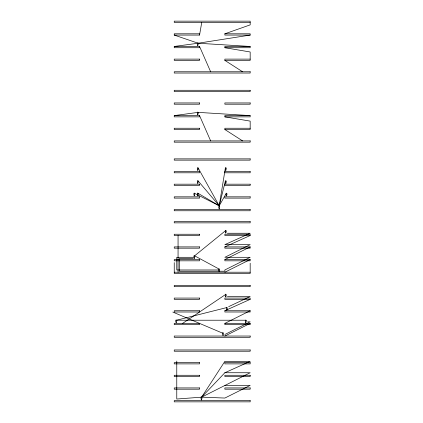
<?xml version="1.0" encoding="UTF-8"?>
<svg xmlns="http://www.w3.org/2000/svg" width="423" height="423" viewBox="0 0 423 423"><rect width="100%" height="100%" fill="white"/><g stroke="black" fill="none" stroke-linecap="round" stroke-linejoin="round"><path stroke-width="0.63" d="M194.686 193.369C193.776 192.306 193.85 194.162 193.882 194.717A12.341 12.341 0 0 1 193.988 195.167L194.337 195.897L194.834 194.014A2.665 2.665 0 0 0 194.659 193.882L194.686 193.369L219.225 205.784L226.083 193.686C226.109 192.618 227.188 193.411 226.887 194.046A2.665 2.665 0 0 1 227.045 194.162L226.564 196.061L226.215 195.331A12.341 12.341 0 0 0 226.109 194.881L226.083 193.686M198.138 167.968C197.25 166.905 197.277 168.714 197.335 169.316A12.341 12.341 0 0 1 197.441 169.76L197.79 170.495L198.302 168.629A2.665 2.665 0 0 0 198.112 168.476L198.138 167.968L219.225 205.784L225.343 181.192C225.348 180.124 226.479 180.912 226.146 181.552A2.665 2.665 0 0 1 226.305 181.668L225.824 183.566L225.475 182.836A12.341 12.341 0 0 0 225.369 182.387L225.343 181.192M198.138 180.959C197.277 179.833 197.261 181.716 197.335 182.308A12.341 12.341 0 0 1 197.441 182.752L197.79 183.482L198.265 181.589A2.665 2.665 0 0 0 198.112 181.467L198.138 180.959L219.225 205.784L225.343 168.116C225.337 167.064 226.495 167.825 226.146 168.476A2.665 2.665 0 0 1 226.305 168.597L225.824 170.495L225.475 169.76A12.341 12.341 0 0 0 225.369 169.316L225.343 168.116M198.138 193.369C197.24 192.243 197.287 194.136 197.335 194.717A12.341 12.341 0 0 1 197.441 195.167L197.79 195.897L198.287 194.014A2.665 2.665 0 0 0 198.112 193.882L198.138 193.369L219.225 205.784M218.67 269.974C218.691 269.076 219.537 268.177 219.542 269.652A2.665 2.665 0 0 1 219.727 269.789L219.246 271.688L218.897 270.958A12.341 12.341 0 0 0 218.791 270.509L218.67 269.974L176.772 269.974L176.772 257.3L193.226 257.3M199.55 35.072L199.55 33.803L174.239 33.803L174.239 35.072L199.55 35.072L201.745 22.414M224.862 372.742L250.173 372.742L201.634 397.155L201.824 398.022A2.665 2.665 0 0 1 202.009 398.165L201.528 400.058L201.184 399.328A12.341 12.341 0 0 0 201.073 398.884L201.057 397.319L201.634 397.155L224.862 361.353L250.173 361.353L224.862 372.742L201.634 397.155L176.772 399.032L176.772 361.068M225.343 230.836L225.369 232.037A12.341 12.341 0 0 1 225.475 232.481L225.824 233.21L226.321 231.328A2.665 2.665 0 0 0 226.146 231.196C226.474 230.556 225.353 229.774 225.343 230.836L194.601 255.825L193.903 255.825L193.882 257.438A12.341 12.341 0 0 1 193.988 257.887L194.337 258.617L194.834 256.735A2.665 2.665 0 0 0 194.659 256.602L194.596 255.82L218.813 268.901M197.351 112.93L197.335 113.718A12.341 12.341 0 0 1 197.441 114.162L197.79 114.897L198.302 113.026A2.665 2.665 0 0 0 198.112 112.878C198.371 111.804 196.986 111.884 197.377 112.909M182.604 323.389L225.343 294.667C225.369 293.599 226.448 294.397 226.146 295.027A2.665 2.665 0 0 1 226.305 295.148L225.824 297.041L225.475 296.312A12.341 12.341 0 0 0 225.369 295.867L225.343 294.667M224.862 259.558L250.173 259.558L250.173 260.822L224.862 260.822L224.862 259.558L250.173 246.905L250.173 248.169L224.862 248.169L224.862 246.905L250.173 235.516L250.173 234.247L224.862 234.247L224.862 235.516L250.173 235.516M224.872 272.211L250.173 259.558M224.862 323.389L250.173 323.389L250.173 324.653L224.862 324.653L224.862 323.389L250.173 310.736L250.173 312L224.862 312L224.862 310.736L250.173 299.347L250.173 298.078L224.862 298.078L224.862 299.347L250.173 299.347M224.862 334.493L250.173 321.84L247.64 321.84M224.872 336.042L250.173 323.389M228.658 306.654L250.173 296.528L227.394 296.528M224.862 33.803L250.173 33.803L250.173 35.072L224.862 35.072L224.862 33.803L250.173 24.878L250.173 21.15L174.239 21.15L174.239 22.414L250.173 22.414M226.316 307.68L226.384 309.033A12.341 12.341 0 0 1 226.49 309.477L226.839 310.207L227.32 308.314A2.665 2.665 0 0 0 227.162 308.193L227.135 307.463L226.659 307.299L226.316 307.68L176.56 320.222L176.518 320.83A2.665 2.665 0 0 1 176.698 320.967L176.222 322.865L175.873 322.136A12.341 12.341 0 0 0 175.762 321.686L175.704 320.227L176.185 319.936L176.56 320.227L245.107 320.222M250.173 35.072L198.138 43.231L174.239 46.461L174.239 47.725L199.55 47.725L199.55 46.461L174.239 46.461M174.239 115.595L199.55 115.595L199.55 116.859L174.239 116.859L174.239 115.595L198.138 112.37L250.173 115.595L250.173 116.859L224.862 116.859L224.862 115.595L250.173 115.595M224.862 47.725L250.173 47.725L250.173 46.461L224.862 46.461L224.862 47.725L250.173 51.981L250.173 60.378L224.862 60.378L224.862 59.114L250.173 59.114M250.173 128.248L224.862 128.248L224.862 129.517L242.612 140.907M224.862 129.517L250.173 129.517L250.173 121.115L224.862 116.859M227.394 233.253L250.173 233.253L224.862 244.642L250.173 244.642L224.862 257.3L250.173 257.3L224.862 269.953L224.862 271.217L179.304 271.217L179.304 258.564L193.226 258.564M224.862 246.905L250.173 246.905M174.239 272.211L250.173 272.211M224.862 310.736L250.173 310.736M224.862 385.401L250.173 385.401L224.872 398.054L201.634 397.155M250.173 46.461L198.138 43.231L174.239 35.072M172.827 312.058L222.561 333.144L222.588 334.339A12.341 12.341 0 0 1 222.694 334.789L223.043 335.518L223.556 333.652A2.665 2.665 0 0 0 223.365 333.504C223.651 332.875 222.604 332.066 222.561 333.144M224.862 60.378L242.612 71.773M199.55 46.461L210.649 71.773M199.55 115.595L210.649 140.907M250.173 263.206L250.173 273.48L174.239 273.48L174.239 262.614M178.062 235.516L178.062 272.211M198.138 43.178L198.086 43.722A2.665 2.665 0 0 1 198.271 43.86L197.79 45.758L197.441 45.028A12.341 12.341 0 0 0 197.335 44.579C197.319 43.913 197.16 42.237 198.138 43.178M219.595 206.387L219.542 206.932A2.665 2.665 0 0 1 219.727 207.074L219.246 208.967L218.897 208.238A12.341 12.341 0 0 0 218.791 207.793C218.739 207.17 218.67 205.398 219.595 206.387M246.17 320.285L246.117 320.83A2.665 2.665 0 0 1 246.302 320.967L245.821 322.865L245.477 322.136A12.341 12.341 0 0 0 245.366 321.686C245.351 321.036 245.208 319.344 246.17 320.285M199.55 59.114L174.239 59.114L174.239 60.378L199.55 60.378L199.55 59.114M250.173 71.773L174.239 71.773L174.239 73.036L250.173 73.036L250.173 71.773M250.173 90.284L174.239 90.284L174.239 91.553L250.173 91.553L250.173 90.284M199.55 102.942L174.239 102.942L174.239 104.206L199.55 104.206L199.55 102.942M250.173 102.942L224.862 102.942L224.862 104.206L250.173 104.206L250.173 102.942M199.55 128.248L174.239 128.248L174.239 129.517L199.55 129.517L199.55 128.248M250.173 140.907L174.239 140.907L174.239 142.17L250.173 142.17L250.173 140.907M250.173 158.874L174.239 158.874L174.239 160.137L250.173 160.137L250.173 158.874M199.55 171.526L174.239 171.526L174.239 172.796L199.55 172.796L199.55 171.526M250.173 171.526L224.862 171.526L224.862 172.796L250.173 172.796L250.173 171.526M199.55 184.185L174.239 184.185L174.239 185.448L199.55 185.448L199.55 184.185M250.173 184.185L224.862 184.185L224.862 185.448L250.173 185.448L250.173 184.185M199.55 196.838L174.239 196.838L174.239 198.107L199.55 198.107L199.55 196.838M250.173 196.838L224.862 196.838L224.862 198.107L250.173 198.107L250.173 196.838M250.173 209.496L174.239 209.496L174.239 210.76L250.173 210.76L250.173 209.496M250.173 221.594L174.239 221.594L174.239 222.858L250.173 222.858L250.173 221.594M199.55 234.247L174.239 234.247L174.239 235.516L199.55 235.516L199.55 234.247M199.55 246.905L174.239 246.905L174.239 248.169L199.55 248.169L199.55 246.905M199.55 259.558L174.239 259.558L174.239 260.822L199.55 260.822L199.55 259.558M250.173 285.425L174.239 285.425L174.239 286.688L250.173 286.688L250.173 285.425M199.55 298.078L174.239 298.078L174.239 299.347L199.55 299.347L199.55 298.078M199.55 310.736L174.239 310.736L174.239 312L199.55 312L199.55 310.736M199.55 323.389L174.239 323.389L174.239 324.653L199.55 324.653L199.55 323.389M250.173 336.042L174.239 336.042L174.239 337.311L250.173 337.311L250.173 336.042M250.173 349.964L174.239 349.964L174.239 351.227L250.173 351.227L250.173 349.964M199.55 362.622L174.239 362.622L174.239 363.886L199.55 363.886L199.55 362.622M250.173 362.622L224.862 362.622L224.862 363.886L250.173 363.886L250.173 362.622M199.55 375.275L174.239 375.275L174.239 376.539L199.55 376.539L199.55 375.275M250.173 375.275L224.862 375.275L224.862 376.539L250.173 376.539L250.173 375.275M199.55 387.928L174.239 387.928L174.239 389.197L199.55 389.197L199.55 387.928M250.173 387.928L224.862 387.928L224.862 389.197L250.173 389.197L250.173 387.928M250.173 400.586L174.239 400.586L174.239 401.85L250.173 401.85L250.173 400.586"/></g></svg>
